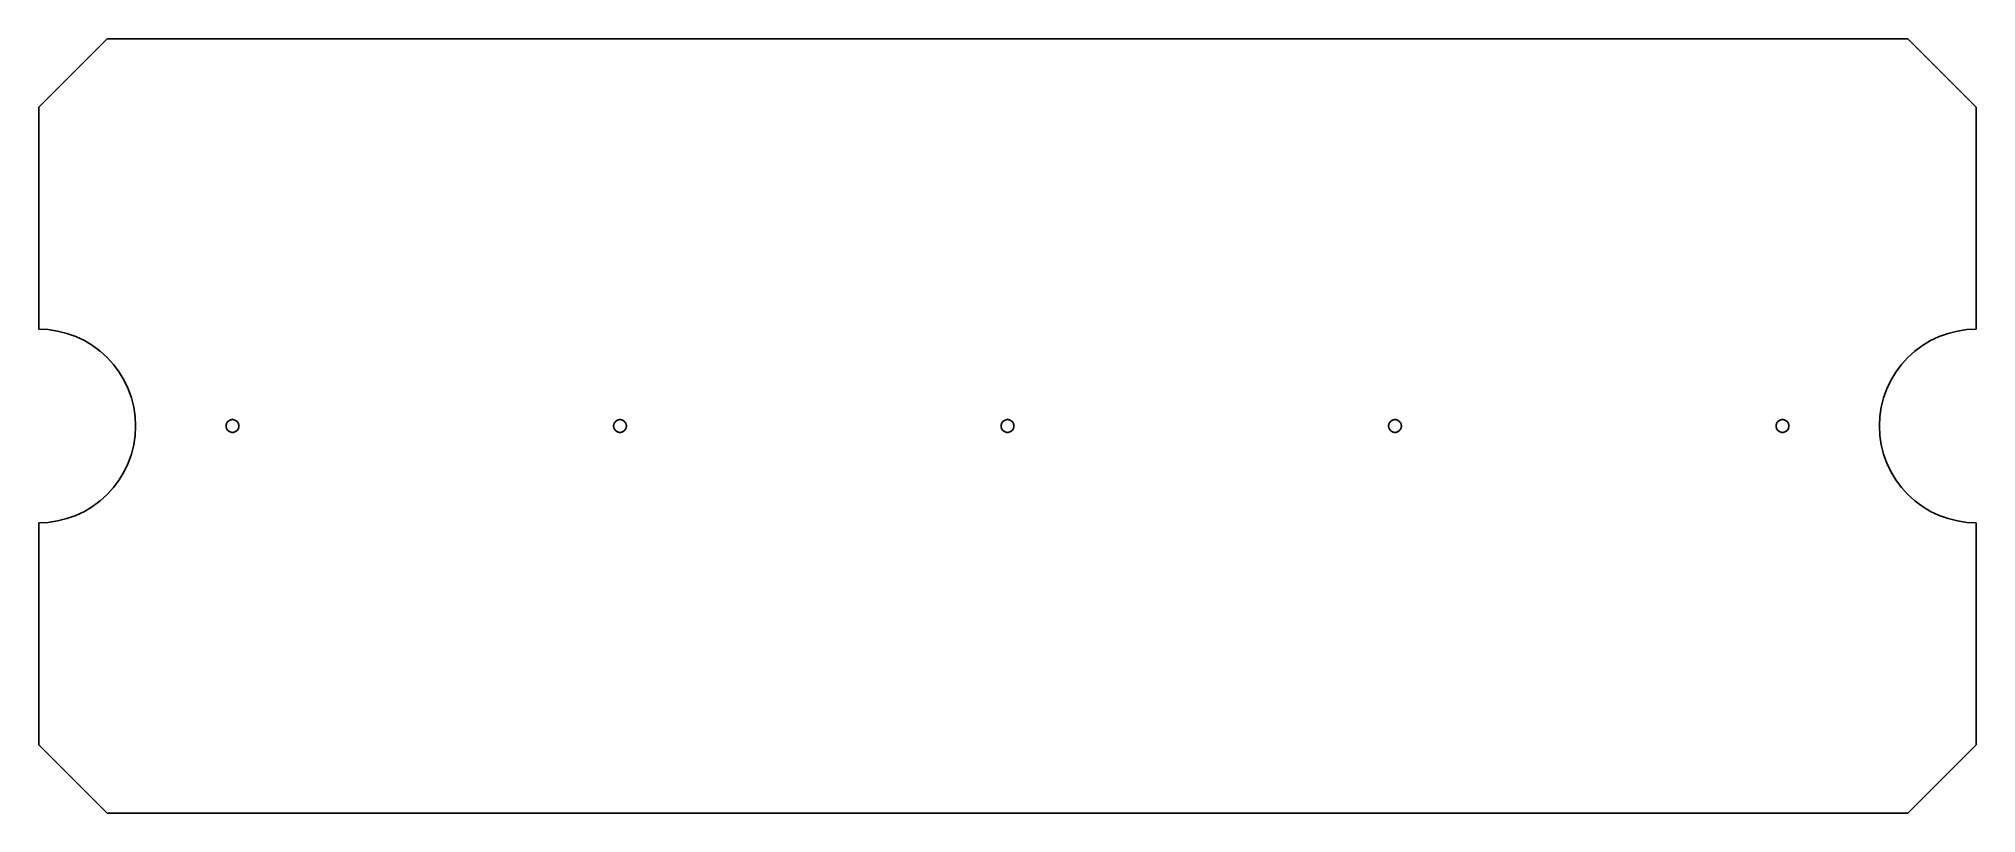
# Model space of a CAD drawing. Header units: metres. Extents: x 0 to 250, y 0 to 100.
import ezdxf

# ---------------------------------------------------------------- set-up
doc = ezdxf.new("R2010")
doc.units = ezdxf.units.M

msp = doc.modelspace()

# ---------------------------------------------------------------- linework, layer by layer
for p, q in [((8.83882, 100), (0, 91.1612)), ((241.161, 100), (8.83882, 100)), ((250, 91.1612), (241.161, 100)), ((0, 91.1612), (0, 62.5)), ((250, 62.5), (250, 91.1612)), ((0, 62.5), (1.2252, 62.4398)), ((248.775, 62.4398), (250, 62.5)), ((1.2252, 62.4398), (2.43861, 62.2598)), ((2.43861, 62.2598), (3.62856, 61.9617)), ((3.62856, 61.9617), (4.78354, 61.5485)), ((4.78354, 61.5485), (5.89246, 61.024)), ((5.89246, 61.024), (6.94463, 60.3934)), ((6.94463, 60.3934), (7.9299, 59.6626)), ((242.07, 59.6626), (243.055, 60.3934)), ((243.055, 60.3934), (244.108, 61.024)), ((244.108, 61.024), (245.216, 61.5485)), ((245.216, 61.5485), (246.371, 61.9617)), ((246.371, 61.9617), (247.561, 62.2598)), ((247.561, 62.2598), (248.775, 62.4398)), ((7.9299, 59.6626), (8.83882, 58.8388)), ((8.83882, 58.8388), (9.66263, 57.9299)), ((9.66263, 57.9299), (10.3934, 56.9446)), ((239.607, 56.9446), (240.337, 57.9299)), ((240.337, 57.9299), (241.161, 58.8388)), ((241.161, 58.8388), (242.07, 59.6626)), ((10.3934, 56.9446), (11.024, 55.8925)), ((11.024, 55.8925), (11.5485, 54.7835)), ((238.451, 54.7835), (238.976, 55.8925)), ((238.976, 55.8925), (239.607, 56.9446)), ((11.5485, 54.7835), (11.9617, 53.6286)), ((11.9617, 53.6286), (12.2598, 52.4386)), ((237.74, 52.4386), (238.038, 53.6286)), ((238.038, 53.6286), (238.451, 54.7835)), ((12.2598, 52.4386), (12.4398, 51.2252)), ((12.4398, 51.2252), (12.5, 50)), ((12.5, 50), (12.4398, 48.7748)), ((24.175, 50), (24.179, 50.0809)), ((24.179, 49.9191), (24.175, 50)), ((24.179, 50.0809), (24.1908, 50.1609)), ((24.1908, 50.1609), (24.2105, 50.2395)), ((24.2105, 50.2395), (24.2378, 50.3157)), ((24.2378, 50.3157), (24.2724, 50.3889)), ((24.2724, 50.3889), (24.314, 50.4583)), ((24.314, 50.4583), (24.3623, 50.5234)), ((24.3623, 50.5234), (24.4166, 50.5834)), ((24.4166, 50.5834), (24.4766, 50.6377)), ((24.4766, 50.6377), (24.5416, 50.686)), ((24.5416, 50.686), (24.6111, 50.7276)), ((24.6111, 50.7276), (24.6843, 50.7622)), ((24.6843, 50.7622), (24.7605, 50.7895)), ((24.7605, 50.7895), (24.8391, 50.8091)), ((24.8391, 50.8091), (24.9191, 50.821)), ((24.9191, 50.821), (25, 50.825)), ((25, 50.825), (25.0809, 50.821)), ((25.0809, 50.821), (25.1609, 50.8091)), ((25.1609, 50.8091), (25.2395, 50.7895)), ((25.2395, 50.7895), (25.3157, 50.7622)), ((25.3157, 50.7622), (25.3889, 50.7276)), ((25.3889, 50.7276), (25.4583, 50.686)), ((25.4583, 50.686), (25.5234, 50.6377)), ((25.5234, 50.6377), (25.5834, 50.5834)), ((25.5834, 50.5834), (25.6377, 50.5234)), ((25.6377, 50.5234), (25.686, 50.4583)), ((25.686, 50.4583), (25.7276, 50.3889)), ((25.7276, 50.3889), (25.7622, 50.3157)), ((25.7622, 50.3157), (25.7895, 50.2395)), ((25.7895, 50.2395), (25.8091, 50.1609)), ((25.8091, 50.1609), (25.821, 50.0809)), ((25.821, 50.0809), (25.825, 50)), ((25.825, 50), (25.821, 49.9191)), ((74.175, 50), (74.179, 50.0809)), ((74.179, 49.9191), (74.175, 50)), ((74.179, 50.0809), (74.1908, 50.1609)), ((74.1908, 50.1609), (74.2105, 50.2395)), ((74.2105, 50.2395), (74.2378, 50.3157)), ((74.2378, 50.3157), (74.2724, 50.3889)), ((74.2724, 50.3889), (74.314, 50.4583)), ((74.314, 50.4583), (74.3623, 50.5234)), ((74.3623, 50.5234), (74.4166, 50.5834)), ((74.4166, 50.5834), (74.4766, 50.6377)), ((74.4766, 50.6377), (74.5416, 50.686)), ((74.5416, 50.686), (74.6111, 50.7276)), ((74.6111, 50.7276), (74.6843, 50.7622)), ((74.6843, 50.7622), (74.7605, 50.7895)), ((74.7605, 50.7895), (74.8391, 50.8091)), ((74.8391, 50.8091), (74.9191, 50.821)), ((74.9191, 50.821), (75, 50.825)), ((75, 50.825), (75.0809, 50.821)), ((75.0809, 50.821), (75.1609, 50.8091)), ((75.1609, 50.8091), (75.2395, 50.7895)), ((75.2395, 50.7895), (75.3157, 50.7622)), ((75.3157, 50.7622), (75.3889, 50.7276)), ((75.3889, 50.7276), (75.4583, 50.686)), ((75.4583, 50.686), (75.5234, 50.6377)), ((75.5234, 50.6377), (75.5834, 50.5834)), ((75.5834, 50.5834), (75.6377, 50.5234)), ((75.6377, 50.5234), (75.686, 50.4583)), ((75.686, 50.4583), (75.7276, 50.3889)), ((75.7276, 50.3889), (75.7622, 50.3157)), ((75.7622, 50.3157), (75.7895, 50.2395)), ((75.7895, 50.2395), (75.8091, 50.1609)), ((75.8091, 50.1609), (75.821, 50.0809)), ((75.821, 50.0809), (75.825, 50)), ((75.825, 50), (75.821, 49.9191)), ((124.175, 50), (124.179, 50.0809)), ((124.179, 49.9191), (124.175, 50)), ((124.179, 50.0809), (124.191, 50.1609)), ((124.191, 50.1609), (124.211, 50.2395)), ((124.211, 50.2395), (124.238, 50.3157)), ((124.238, 50.3157), (124.272, 50.3889)), ((124.272, 50.3889), (124.314, 50.4583)), ((124.314, 50.4583), (124.362, 50.5234)), ((124.362, 50.5234), (124.417, 50.5834)), ((124.417, 50.5834), (124.477, 50.6377)), ((124.477, 50.6377), (124.542, 50.686)), ((124.542, 50.686), (124.611, 50.7276)), ((124.611, 50.7276), (124.684, 50.7622)), ((124.684, 50.7622), (124.761, 50.7895)), ((124.761, 50.7895), (124.839, 50.8091)), ((124.839, 50.8091), (124.919, 50.821)), ((124.919, 50.821), (125, 50.825)), ((125, 50.825), (125.081, 50.821)), ((125.081, 50.821), (125.161, 50.8091)), ((125.161, 50.8091), (125.239, 50.7895)), ((125.239, 50.7895), (125.316, 50.7622)), ((125.316, 50.7622), (125.389, 50.7276)), ((125.389, 50.7276), (125.458, 50.686)), ((125.458, 50.686), (125.523, 50.6377)), ((125.523, 50.6377), (125.583, 50.5834)), ((125.583, 50.5834), (125.638, 50.5234)), ((125.638, 50.5234), (125.686, 50.4583)), ((125.686, 50.4583), (125.728, 50.3889)), ((125.728, 50.3889), (125.762, 50.3157)), ((125.762, 50.3157), (125.789, 50.2395)), ((125.789, 50.2395), (125.809, 50.1609)), ((125.809, 50.1609), (125.821, 50.0809)), ((125.821, 50.0809), (125.825, 50)), ((125.825, 50), (125.821, 49.9191)), ((174.175, 50), (174.179, 50.0809)), ((174.179, 49.9191), (174.175, 50)), ((174.179, 50.0809), (174.191, 50.1609)), ((174.191, 50.1609), (174.211, 50.2395)), ((174.211, 50.2395), (174.238, 50.3157)), ((174.238, 50.3157), (174.272, 50.3889)), ((174.272, 50.3889), (174.314, 50.4583)), ((174.314, 50.4583), (174.362, 50.5234)), ((174.362, 50.5234), (174.417, 50.5834)), ((174.417, 50.5834), (174.477, 50.6377)), ((174.477, 50.6377), (174.542, 50.686)), ((174.542, 50.686), (174.611, 50.7276)), ((174.611, 50.7276), (174.684, 50.7622)), ((174.684, 50.7622), (174.761, 50.7895)), ((174.761, 50.7895), (174.839, 50.8091)), ((174.839, 50.8091), (174.919, 50.821)), ((174.919, 50.821), (175, 50.825)), ((175, 50.825), (175.081, 50.821)), ((175.081, 50.821), (175.161, 50.8091)), ((175.161, 50.8091), (175.239, 50.7895)), ((175.239, 50.7895), (175.316, 50.7622)), ((175.316, 50.7622), (175.389, 50.7276)), ((175.389, 50.7276), (175.458, 50.686)), ((175.458, 50.686), (175.523, 50.6377)), ((175.523, 50.6377), (175.583, 50.5834)), ((175.583, 50.5834), (175.638, 50.5234)), ((175.638, 50.5234), (175.686, 50.4583)), ((175.686, 50.4583), (175.728, 50.3889)), ((175.728, 50.3889), (175.762, 50.3157)), ((175.762, 50.3157), (175.789, 50.2395)), ((175.789, 50.2395), (175.809, 50.1609)), ((175.809, 50.1609), (175.821, 50.0809)), ((175.821, 50.0809), (175.825, 50)), ((175.825, 50), (175.821, 49.9191)), ((224.175, 50), (224.179, 50.0809)), ((224.179, 49.9191), (224.175, 50)), ((224.179, 50.0809), (224.191, 50.1609)), ((224.191, 50.1609), (224.211, 50.2395)), ((224.211, 50.2395), (224.238, 50.3157)), ((224.238, 50.3157), (224.272, 50.3889)), ((224.272, 50.3889), (224.314, 50.4583)), ((224.314, 50.4583), (224.362, 50.5234)), ((224.362, 50.5234), (224.417, 50.5834)), ((224.417, 50.5834), (224.477, 50.6377)), ((224.477, 50.6377), (224.542, 50.686)), ((224.542, 50.686), (224.611, 50.7276)), ((224.611, 50.7276), (224.684, 50.7622)), ((224.684, 50.7622), (224.761, 50.7895)), ((224.761, 50.7895), (224.839, 50.8091)), ((224.839, 50.8091), (224.919, 50.821)), ((224.919, 50.821), (225, 50.825)), ((225, 50.825), (225.081, 50.821)), ((225.081, 50.821), (225.161, 50.8091)), ((225.161, 50.8091), (225.239, 50.7895)), ((225.239, 50.7895), (225.316, 50.7622)), ((225.316, 50.7622), (225.389, 50.7276)), ((225.389, 50.7276), (225.458, 50.686)), ((225.458, 50.686), (225.523, 50.6377)), ((225.523, 50.6377), (225.583, 50.5834)), ((225.583, 50.5834), (225.638, 50.5234)), ((225.638, 50.5234), (225.686, 50.4583)), ((225.686, 50.4583), (225.728, 50.3889)), ((225.728, 50.3889), (225.762, 50.3157)), ((225.762, 50.3157), (225.789, 50.2395)), ((225.789, 50.2395), (225.809, 50.1609)), ((225.809, 50.1609), (225.821, 50.0809)), ((225.821, 50.0809), (225.825, 50)), ((225.825, 50), (225.821, 49.9191)), ((237.5, 50), (237.56, 51.2252)), ((237.56, 48.7748), (237.5, 50)), ((237.56, 51.2252), (237.74, 52.4386)), ((12.2598, 47.5614), (11.9617, 46.3714)), ((12.4398, 48.7748), (12.2598, 47.5614)), ((24.1908, 49.8391), (24.179, 49.9191)), ((24.2105, 49.7605), (24.1908, 49.8391)), ((24.2378, 49.6843), (24.2105, 49.7605)), ((24.2724, 49.6111), (24.2378, 49.6843)), ((24.314, 49.5416), (24.2724, 49.6111)), ((24.3623, 49.4766), (24.314, 49.5416)), ((24.4166, 49.4166), (24.3623, 49.4766)), ((24.4766, 49.3623), (24.4166, 49.4166)), ((24.5416, 49.314), (24.4766, 49.3623)), ((24.6111, 49.2724), (24.5416, 49.314)), ((24.6843, 49.2378), (24.6111, 49.2724)), ((24.7605, 49.2105), (24.6843, 49.2378)), ((24.8391, 49.1908), (24.7605, 49.2105)), ((24.9191, 49.179), (24.8391, 49.1908)), ((25, 49.175), (24.9191, 49.179)), ((25.0809, 49.179), (25, 49.175)), ((25.1609, 49.1908), (25.0809, 49.179)), ((25.2395, 49.2105), (25.1609, 49.1908)), ((25.3157, 49.2378), (25.2395, 49.2105)), ((25.3889, 49.2724), (25.3157, 49.2378)), ((25.4583, 49.314), (25.3889, 49.2724)), ((25.5234, 49.3623), (25.4583, 49.314)), ((25.5834, 49.4166), (25.5234, 49.3623)), ((25.6377, 49.4766), (25.5834, 49.4166)), ((25.686, 49.5416), (25.6377, 49.4766)), ((25.7276, 49.6111), (25.686, 49.5416)), ((25.7622, 49.6843), (25.7276, 49.6111)), ((25.7895, 49.7605), (25.7622, 49.6843)), ((25.8091, 49.8391), (25.7895, 49.7605)), ((25.821, 49.9191), (25.8091, 49.8391)), ((74.1908, 49.8391), (74.179, 49.9191)), ((74.2105, 49.7605), (74.1908, 49.8391)), ((74.2378, 49.6843), (74.2105, 49.7605)), ((74.2724, 49.6111), (74.2378, 49.6843)), ((74.314, 49.5416), (74.2724, 49.6111)), ((74.3623, 49.4766), (74.314, 49.5416)), ((74.4166, 49.4166), (74.3623, 49.4766)), ((74.4766, 49.3623), (74.4166, 49.4166)), ((74.5416, 49.314), (74.4766, 49.3623)), ((74.6111, 49.2724), (74.5416, 49.314)), ((74.6843, 49.2378), (74.6111, 49.2724)), ((74.7605, 49.2105), (74.6843, 49.2378)), ((74.8391, 49.1908), (74.7605, 49.2105)), ((74.9191, 49.179), (74.8391, 49.1908)), ((75, 49.175), (74.9191, 49.179)), ((75.0809, 49.179), (75, 49.175)), ((75.1609, 49.1908), (75.0809, 49.179)), ((75.2395, 49.2105), (75.1609, 49.1908)), ((75.3157, 49.2378), (75.2395, 49.2105)), ((75.3889, 49.2724), (75.3157, 49.2378)), ((75.4583, 49.314), (75.3889, 49.2724)), ((75.5234, 49.3623), (75.4583, 49.314)), ((75.5834, 49.4166), (75.5234, 49.3623)), ((75.6377, 49.4766), (75.5834, 49.4166)), ((75.686, 49.5416), (75.6377, 49.4766)), ((75.7276, 49.6111), (75.686, 49.5416)), ((75.7622, 49.6843), (75.7276, 49.6111)), ((75.7895, 49.7605), (75.7622, 49.6843)), ((75.8091, 49.8391), (75.7895, 49.7605)), ((75.821, 49.9191), (75.8091, 49.8391)), ((124.191, 49.8391), (124.179, 49.9191)), ((124.211, 49.7605), (124.191, 49.8391)), ((124.238, 49.6843), (124.211, 49.7605)), ((124.272, 49.6111), (124.238, 49.6843)), ((124.314, 49.5416), (124.272, 49.6111)), ((124.362, 49.4766), (124.314, 49.5416)), ((124.417, 49.4166), (124.362, 49.4766)), ((124.477, 49.3623), (124.417, 49.4166)), ((124.542, 49.314), (124.477, 49.3623)), ((124.611, 49.2724), (124.542, 49.314)), ((124.684, 49.2378), (124.611, 49.2724)), ((124.761, 49.2105), (124.684, 49.2378)), ((124.839, 49.1908), (124.761, 49.2105)), ((124.919, 49.179), (124.839, 49.1908)), ((125, 49.175), (124.919, 49.179)), ((125.081, 49.179), (125, 49.175)), ((125.161, 49.1908), (125.081, 49.179)), ((125.239, 49.2105), (125.161, 49.1908)), ((125.316, 49.2378), (125.239, 49.2105)), ((125.389, 49.2724), (125.316, 49.2378)), ((125.458, 49.314), (125.389, 49.2724)), ((125.523, 49.3623), (125.458, 49.314)), ((125.583, 49.4166), (125.523, 49.3623)), ((125.638, 49.4766), (125.583, 49.4166)), ((125.686, 49.5416), (125.638, 49.4766)), ((125.728, 49.6111), (125.686, 49.5416)), ((125.762, 49.6843), (125.728, 49.6111)), ((125.789, 49.7605), (125.762, 49.6843)), ((125.809, 49.8391), (125.789, 49.7605)), ((125.821, 49.9191), (125.809, 49.8391)), ((174.191, 49.8391), (174.179, 49.9191)), ((174.211, 49.7605), (174.191, 49.8391)), ((174.238, 49.6843), (174.211, 49.7605)), ((174.272, 49.6111), (174.238, 49.6843)), ((174.314, 49.5416), (174.272, 49.6111)), ((174.362, 49.4766), (174.314, 49.5416)), ((174.417, 49.4166), (174.362, 49.4766)), ((174.477, 49.3623), (174.417, 49.4166)), ((174.542, 49.314), (174.477, 49.3623)), ((174.611, 49.2724), (174.542, 49.314)), ((174.684, 49.2378), (174.611, 49.2724)), ((174.761, 49.2105), (174.684, 49.2378)), ((174.839, 49.1908), (174.761, 49.2105)), ((174.919, 49.179), (174.839, 49.1908)), ((175, 49.175), (174.919, 49.179)), ((175.081, 49.179), (175, 49.175)), ((175.161, 49.1908), (175.081, 49.179)), ((175.239, 49.2105), (175.161, 49.1908)), ((175.316, 49.2378), (175.239, 49.2105)), ((175.389, 49.2724), (175.316, 49.2378)), ((175.458, 49.314), (175.389, 49.2724)), ((175.523, 49.3623), (175.458, 49.314)), ((175.583, 49.4166), (175.523, 49.3623)), ((175.638, 49.4766), (175.583, 49.4166)), ((175.686, 49.5416), (175.638, 49.4766)), ((175.728, 49.6111), (175.686, 49.5416)), ((175.762, 49.6843), (175.728, 49.6111)), ((175.789, 49.7605), (175.762, 49.6843)), ((175.809, 49.8391), (175.789, 49.7605)), ((175.821, 49.9191), (175.809, 49.8391)), ((224.191, 49.8391), (224.179, 49.9191)), ((224.211, 49.7605), (224.191, 49.8391)), ((224.238, 49.6843), (224.211, 49.7605)), ((224.272, 49.6111), (224.238, 49.6843)), ((224.314, 49.5416), (224.272, 49.6111)), ((224.362, 49.4766), (224.314, 49.5416)), ((224.417, 49.4166), (224.362, 49.4766)), ((224.477, 49.3623), (224.417, 49.4166)), ((224.542, 49.314), (224.477, 49.3623)), ((224.611, 49.2724), (224.542, 49.314)), ((224.684, 49.2378), (224.611, 49.2724)), ((224.761, 49.2105), (224.684, 49.2378)), ((224.839, 49.1908), (224.761, 49.2105)), ((224.919, 49.179), (224.839, 49.1908)), ((225, 49.175), (224.919, 49.179)), ((225.081, 49.179), (225, 49.175)), ((225.161, 49.1908), (225.081, 49.179)), ((225.239, 49.2105), (225.161, 49.1908)), ((225.316, 49.2378), (225.239, 49.2105)), ((225.389, 49.2724), (225.316, 49.2378)), ((225.458, 49.314), (225.389, 49.2724)), ((225.523, 49.3623), (225.458, 49.314)), ((225.583, 49.4166), (225.523, 49.3623)), ((225.638, 49.4766), (225.583, 49.4166)), ((225.686, 49.5416), (225.638, 49.4766)), ((225.728, 49.6111), (225.686, 49.5416)), ((225.762, 49.6843), (225.728, 49.6111)), ((225.789, 49.7605), (225.762, 49.6843)), ((225.809, 49.8391), (225.789, 49.7605)), ((225.821, 49.9191), (225.809, 49.8391)), ((237.74, 47.5614), (237.56, 48.7748)), ((238.038, 46.3714), (237.74, 47.5614)), ((11.5485, 45.2164), (11.024, 44.1075)), ((11.9617, 46.3714), (11.5485, 45.2164)), ((238.451, 45.2164), (238.038, 46.3714)), ((238.976, 44.1075), (238.451, 45.2164)), ((10.3934, 43.0554), (9.66263, 42.0701)), ((11.024, 44.1075), (10.3934, 43.0554)), ((239.607, 43.0554), (238.976, 44.1075)), ((240.337, 42.0701), (239.607, 43.0554)), ((7.9299, 40.3374), (6.94463, 39.6066)), ((8.83882, 41.1612), (7.9299, 40.3374)), ((9.66263, 42.0701), (8.83882, 41.1612)), ((241.161, 41.1612), (240.337, 42.0701)), ((242.07, 40.3374), (241.161, 41.1612)), ((243.055, 39.6066), (242.07, 40.3374)), ((1.2252, 37.5602), (0, 37.5)), ((0, 37.5), (0, 8.83882)), ((2.43861, 37.7402), (1.2252, 37.5602)), ((3.62856, 38.0382), (2.43861, 37.7402)), ((4.78354, 38.4515), (3.62856, 38.0382)), ((5.89246, 38.976), (4.78354, 38.4515)), ((6.94463, 39.6066), (5.89246, 38.976)), ((244.108, 38.976), (243.055, 39.6066)), ((245.216, 38.4515), (244.108, 38.976)), ((246.371, 38.0382), (245.216, 38.4515)), ((247.561, 37.7402), (246.371, 38.0382)), ((248.775, 37.5602), (247.561, 37.7402)), ((250, 37.5), (248.775, 37.5602)), ((250, 8.83882), (250, 37.5)), ((0, 8.83882), (8.83882, 0)), ((241.161, 0), (250, 8.83882)), ((8.83882, 0), (241.161, 0))]:
    msp.add_line(p, q)

doc.saveas('drawing.dxf')
